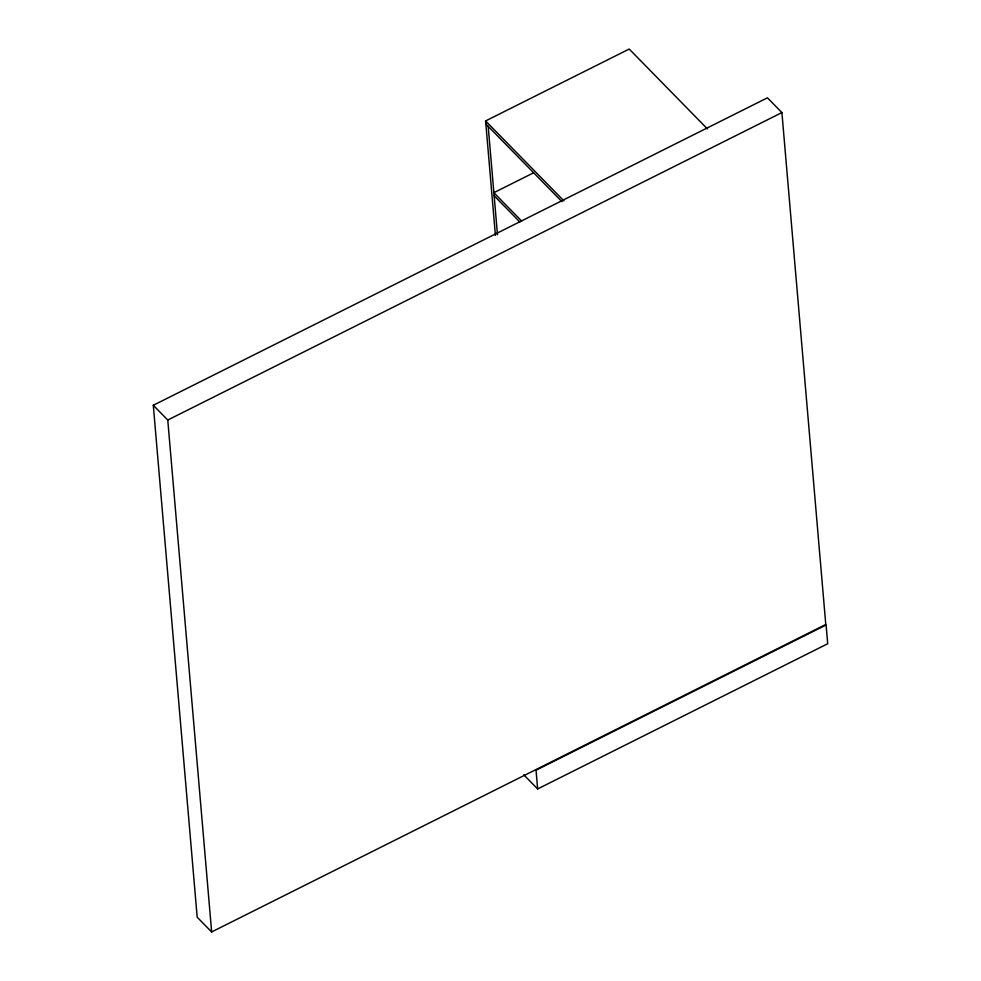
<?xml version="1.0" encoding="UTF-8"?>
<svg xmlns="http://www.w3.org/2000/svg" width="981" height="981" viewBox="0 0 981 981"><rect width="100%" height="100%" fill="white"/><g stroke="black" fill="none" stroke-linecap="round" stroke-linejoin="round"><path stroke-width="1.47" d="M495.417 235.415L485.607 120.933L629.201 49.05L707.485 128.977M533.529 172.84L493.872 192.693L521.72 221.13M153.294 405.276L767.436 97.818L781.906 112.582L825.781 624.492L211.651 931.95L197.181 917.186L153.294 405.276L167.763 420.04L211.651 931.95M167.763 420.04L781.906 112.582M537.637 788.957L827.706 643.744L826.088 624.971L536.031 770.183L537.637 788.957L523.768 774.794M485.607 120.933L563.891 200.872M485.865 123.974L562.003 201.718M494.13 195.722L519.832 221.976M488.182 126.341L497.477 234.729"/></g></svg>
